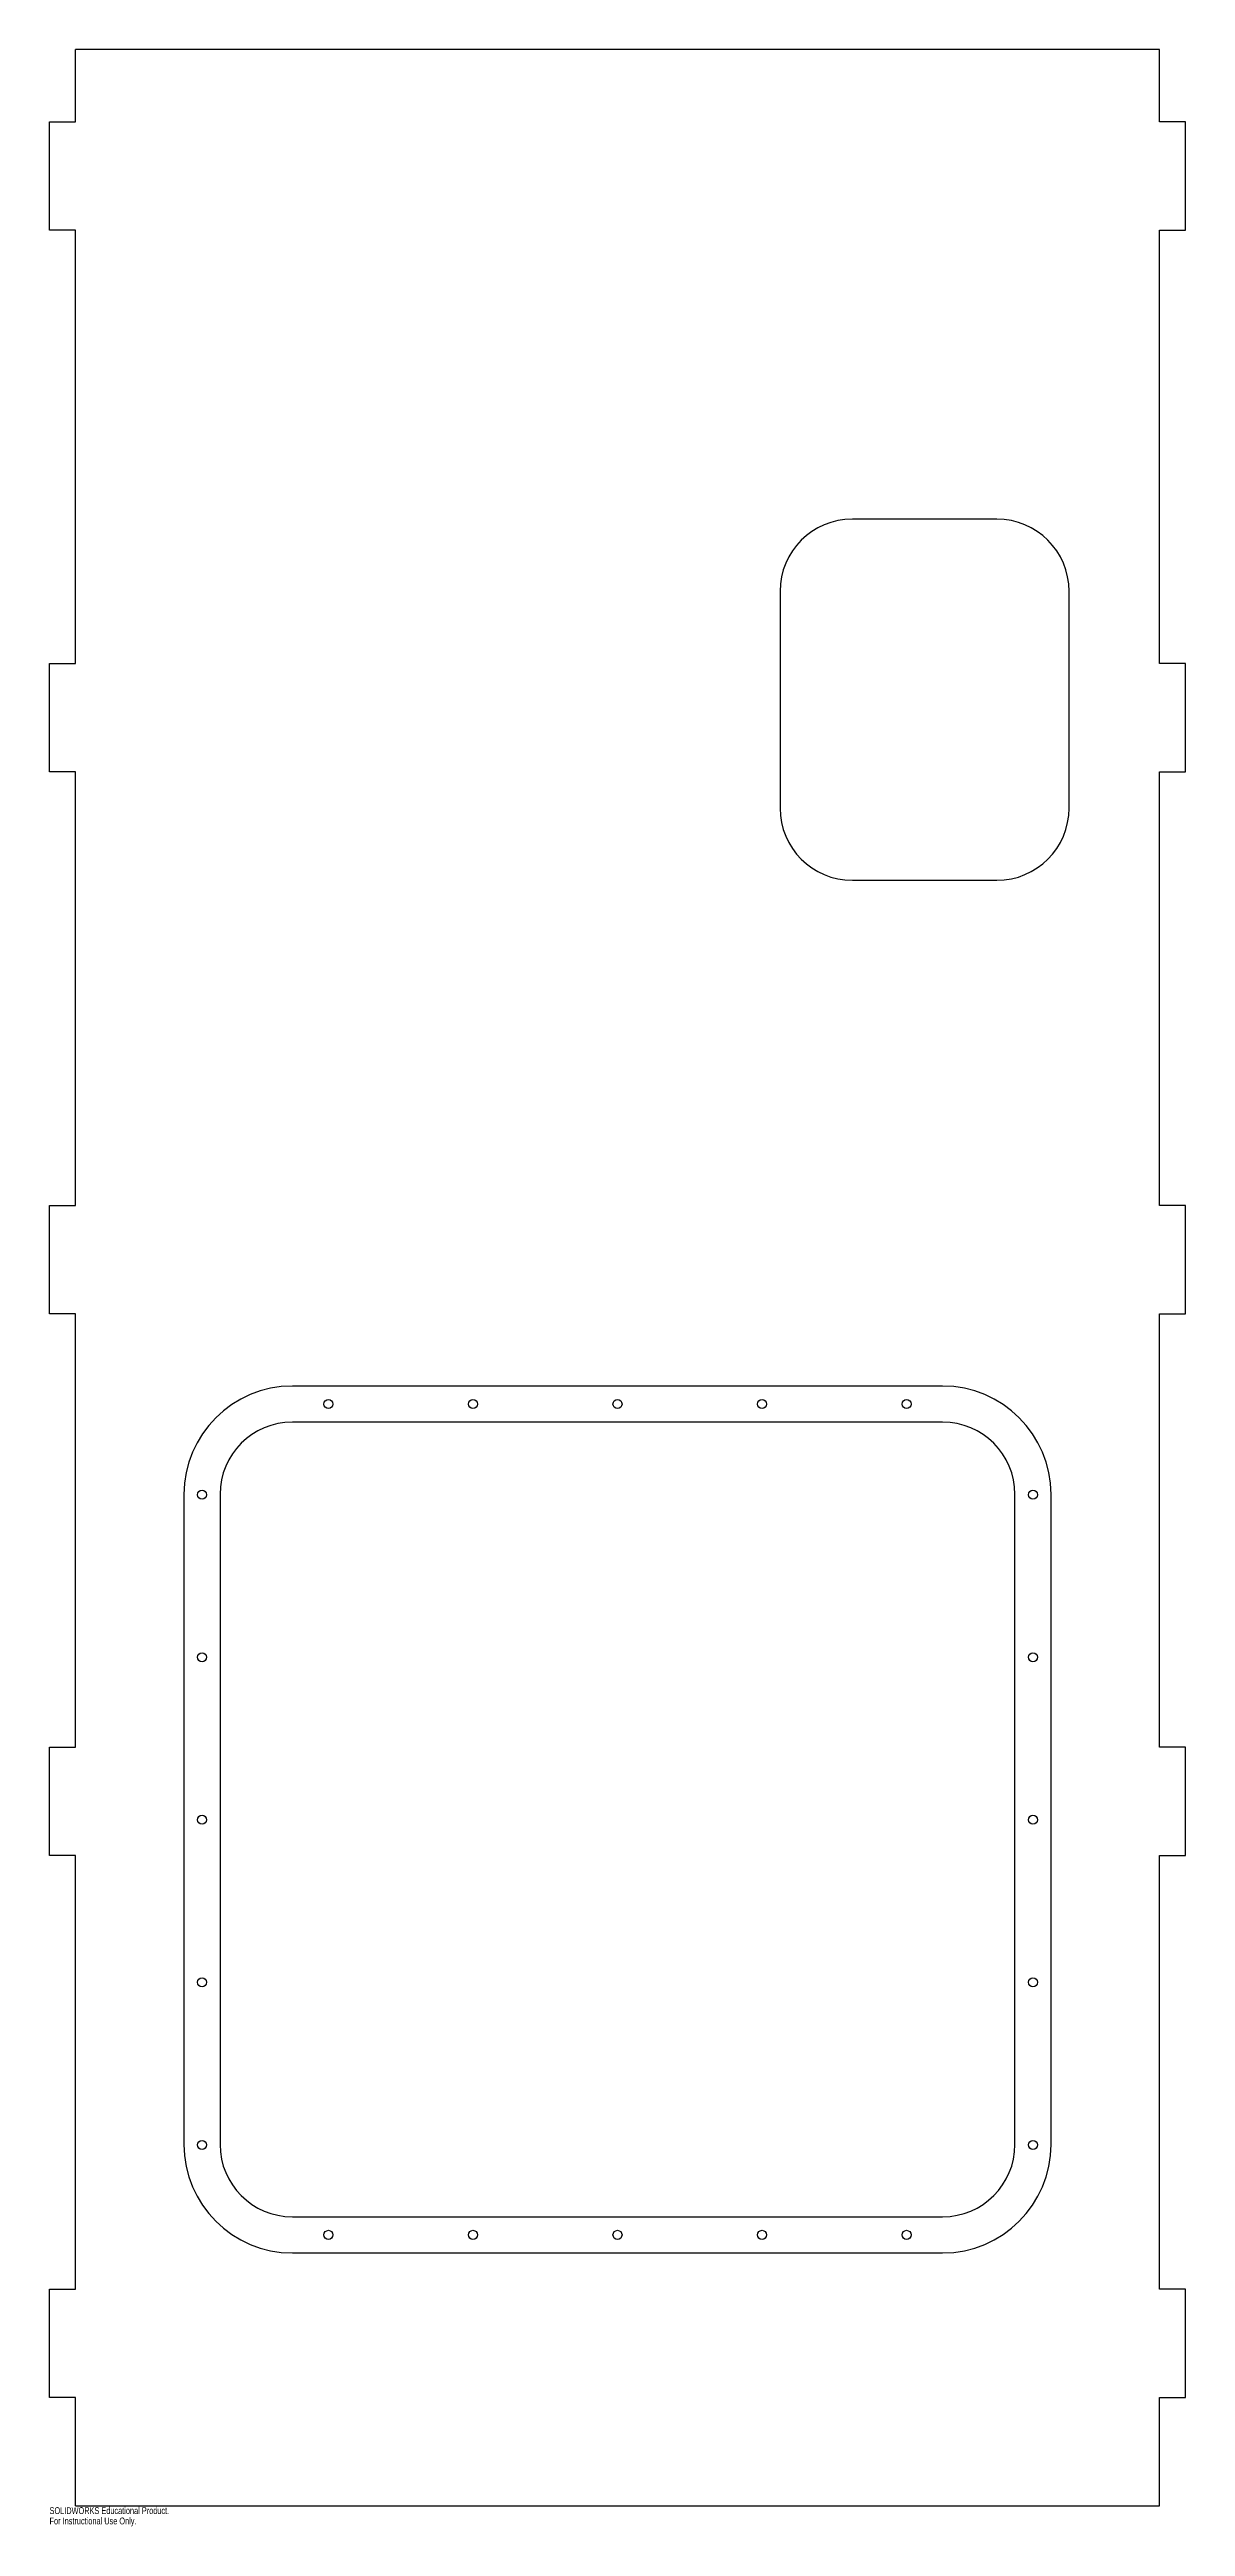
# Model space of a CAD drawing. Header units: inches. Extents: x -30.7 to 0.7, y -68.6 to 0.
import ezdxf

# ---------------------------------------------------------------- set-up
doc = ezdxf.new("R2010")
doc.units = ezdxf.units.IN
doc.header["$MEASUREMENT"] = 0
doc.styles.add('SLDTEXTSTYLE0', font='TXT', dxfattribs={"width": 0.7})

msp = doc.modelspace()

# ---------------------------------------------------------------- linework, layer by layer
at = {"color": 7, "linetype": 'Continuous', "lineweight": 25}
for p, q in [((-30, -2), (-30, 0)), ((0, 0), (-30, 0)), ((0, -2), (0, 0)), ((-30.72, -5), (-30.72, -2)), ((-30.72, -2), (-30, -2)), ((0.72, -2), (0, -2)), ((0.72, -5), (0.72, -2)), ((-30, -5), (-30.72, -5)), ((-30, -17), (-30, -5)), ((0, -5), (0.72, -5)), ((0, -17), (0, -5)), ((-4.5, -13), (-8.5, -13)), ((-10.5, -15), (-10.5, -21)), ((-2.5, -21), (-2.5, -15)), ((-30.72, -20), (-30.72, -17)), ((-30.72, -17), (-30, -17)), ((0.72, -17), (0, -17)), ((0.72, -20), (0.72, -17)), ((-30, -20), (-30.72, -20)), ((-30, -32), (-30, -20)), ((0, -20), (0.72, -20)), ((0, -32), (0, -20)), ((-8.5, -23), (-4.5, -23)), ((-30.72, -32), (-30, -32)), ((-30.72, -35), (-30.72, -32)), ((0.72, -32), (0, -32)), ((0.72, -35), (0.72, -32)), ((-30, -35), (-30.72, -35)), ((-30, -47), (-30, -35)), ((0, -35), (0.72, -35)), ((0, -47), (0, -35)), ((-6, -37), (-24, -37)), ((-6, -38), (-24, -38)), ((-27, -40), (-27, -58)), ((-26, -40), (-26, -58)), ((-4, -58), (-4, -40)), ((-3, -58), (-3, -40)), ((-30.72, -47), (-30, -47)), ((-30.72, -50), (-30.72, -47)), ((0.72, -47), (0, -47)), ((0.72, -50), (0.72, -47)), ((-30, -50), (-30.72, -50)), ((-30, -62), (-30, -50)), ((0, -50), (0.72, -50)), ((0, -62), (0, -50)), ((-24, -60), (-6, -60)), ((-24, -61), (-6, -61)), ((-30.72, -62), (-30, -62)), ((-30.72, -65), (-30.72, -62)), ((0.72, -62), (0, -62)), ((0.72, -65), (0.72, -62)), ((-30, -65), (-30.72, -65)), ((-30, -68), (-30, -65)), ((0, -65), (0.72, -65)), ((0, -68), (0, -65)), ((-30, -68), (0, -68))]:
    msp.add_line(p, q, dxfattribs=at)
for centre in [(-23, -37.5), (-19, -37.5), (-15, -37.5), (-11, -37.5), (-7, -37.5), (-26.5, -40.009), (-3.5, -40.009), (-26.5, -44.509), (-3.5, -44.509), (-26.5, -49.009), (-3.5, -49.009), (-26.5, -53.509), (-3.5, -53.509), (-26.5, -58.009), (-3.5, -58.009), (-23, -60.5), (-19, -60.5), (-15, -60.5), (-11, -60.5), (-7, -60.5)]:
    msp.add_circle(centre, 0.125, dxfattribs=at)
for centre, radius, start, end in [((-8.5, -15), 2, 90, 180), ((-4.5, -15), 2, 0, 90), ((-8.5, -21), 2, 180, 270), ((-4.5, -21), 2, 270, 0), ((-24, -40), 3, 90, 180), ((-6, -40), 3, 0, 90), ((-24, -40), 2, 90, 180), ((-6, -40), 2, 0, 90), ((-24, -58), 3, 180, 270), ((-24, -58), 2, 180, 270), ((-6, -58), 3, 270, 0), ((-6, -58), 2, 270, 0)]:
    msp.add_arc(centre, radius, start, end, dxfattribs=at)

# ---------------------------------------------------------------- texts
at = {"color": 7, "linetype": 'Continuous', "char_height": 0.1903, "attachment_point": 1, "style": 'SLDTEXTSTYLE0'}
for s, insert in [('SOLIDWORKS Educational Product.', (-30.72, -68.04)), ('For Instructional Use Only.', (-30.72, -68.326))]:
    msp.add_mtext(s, dxfattribs=dict(at, insert=insert))

doc.saveas('drawing.dxf')
